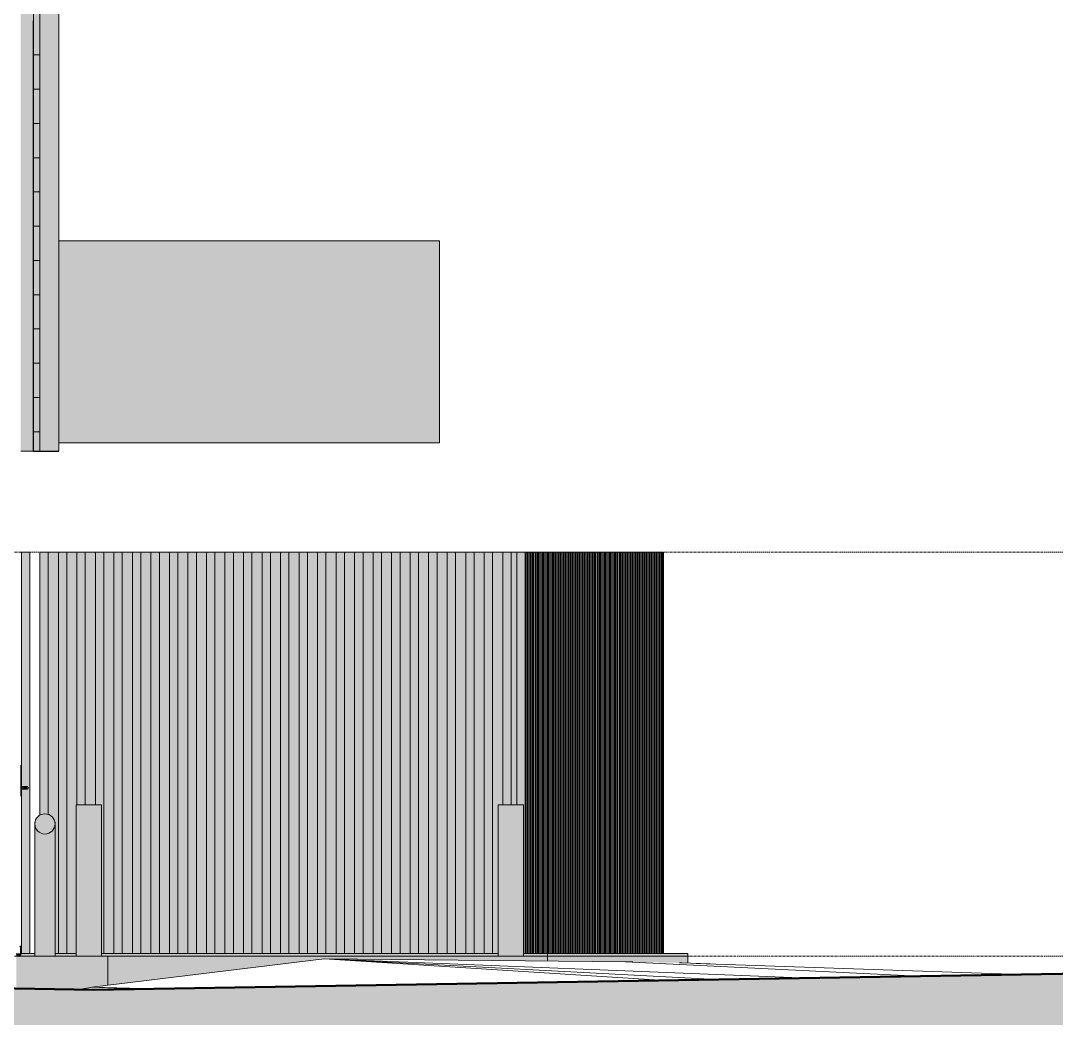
# Model space of a CAD drawing. Header units: millimetres. Extents: x -4612930 to -4329258, y -1064 to 30311.
# Drawn here: x -4346485 to -4340333, y 4831 to 10759 of the extents above; entities that cross this region are included whole.
import ezdxf

# ---------------------------------------------------------------- set-up
doc = ezdxf.new("R2010")
doc.units = ezdxf.units.MM
doc.linetypes.add('AEC_Center', pattern=[24, 12, -4, 4, -4])
for name, color, linetype, lineweight in [('A-DETL', 90, 'Continuous', 18), ('A-DETL-GENF', 92, 'Continuous', 5), ('A-DOOR', 31, 'Continuous', 5), ('A-FLOR', 192, 'Continuous', 5), ('A-FLOR-LEVL', 51, 'Continuous', 5), ('A-GENM', 13, 'Continuous', 5), ('A-GLAZ-CWMG', 51, 'Continuous', 5), ('A-WALL', 113, 'Continuous', 5), ('F-FIRE', 13, 'Continuous', 5), ('P-EQPM', 6, 'Continuous', 5), ('Q-SPCQ', 91, 'Continuous', 5)]:
    doc.layers.add(name, color=color, linetype=linetype, lineweight=lineweight)

# ---------------------------------------------------------------- blocks, each defined once
blk = doc.blocks.new('X_Door-Handle-Lockwood 4800 Series Lever - Standard-764996-NORTH EAST')
at = {"layer": 'A-DOOR'}
for p, q in [((4352708.8, 6334), (4352708.8, 6335)), ((4352708.8, 6334), (4352708.8, 6335)), ((4352712.3, 6313), (4352708.8, 6313)), ((4352708.8, 6281), (4352712.3, 6281)), ((4352712.3, 6208), (4352708.8, 6208)), ((4352708.8, 6192), (4352712.3, 6192)), ((4352712.3, 6208), (4352709.8, 6208)), ((4352709.8, 6208), (4352709.8, 6206.9)), ((4352709.8, 6193.1), (4352709.8, 6192)), ((4352709.8, 6192), (4352712.3, 6192)), ((4352708.8, 6150), (4352708.8, 6151)), ((4352708.8, 6150), (4352708.8, 6151))]:
    blk.add_line(p, q, dxfattribs=at)
blk = doc.blocks.new('X_Door-Handle-Lockwood 4800 Series Lever - Standard-765406-NORTH EAST')
at = {"layer": 'A-DOOR'}
for p, q in [((4352708.8, 6334), (4352708.8, 6335)), ((4352708.8, 6334), (4352708.8, 6335)), ((4352712.3, 6313), (4352708.8, 6313)), ((4352708.8, 6281), (4352712.3, 6281)), ((4352712.3, 6208), (4352708.8, 6208)), ((4352708.8, 6192), (4352712.3, 6192)), ((4352712.3, 6208), (4352709.8, 6208)), ((4352709.8, 6208), (4352709.8, 6206.9)), ((4352709.8, 6193.1), (4352709.8, 6192)), ((4352709.8, 6192), (4352712.3, 6192)), ((4352708.8, 6150), (4352708.8, 6151)), ((4352708.8, 6150), (4352708.8, 6151))]:
    blk.add_line(p, q, dxfattribs=at)
blk = doc.blocks.new('Hydrant_double7 - Hydrant_double-1019415-NORTH EAST')
at = {"layer": 'F-FIRE'}
for points in [[(4352852.6, 5925.8), (4352872.3, 5929.6), (4352887.9, 5937.9), (4352895.6, 5944.2), (4352906.6, 5960.8), (4352910.6, 5970.8), (4352912.6, 5985.8), (4352910.5, 6001.3), (4352904.5, 6015.8), (4352889, 6032.8), (4352879.6, 6039), (4352868.1, 6043.7), (4352852.6, 6045.8), (4352837.1, 6043.7), (4352822.3, 6037.5), (4352810.2, 6028.2), (4352800.4, 6015.2), (4352793.9, 5995.8), (4352792.6, 5985.6), (4352794.8, 5969.8), (4352801.1, 5955.2), (4352811, 5942.7), (4352823.7, 5933.4), (4352838.4, 5927.7)], [(4352792.6, 5200), (4352852.6, 5200), (4352852.6, 5925.8), (4352837.1, 5927.8), (4352822.3, 5934.1), (4352810.2, 5943.4), (4352800.6, 5955.8), (4352794.6, 5970.3), (4352792.6, 5985.8), (4352792.6, 5212.3)], [(4352912.6, 5200), (4352910.5, 5970.3), (4352904.5, 5955.8), (4352887.9, 5937.9), (4352879.6, 5932.6), (4352866.8, 5927.7), (4352852.6, 5925.8), (4352852.6, 5200), (4352910.5, 5200)]]:
    blk.add_hatch(color=256, dxfattribs=at).paths.add_polyline_path(points)
for p, q in [((4352792.6, 5995.8), (4352792.6, 5200)), ((4352912.6, 5200), (4352912.6, 5995.8))]:
    blk.add_line(p, q, dxfattribs=at)
for start, end in [(0, 180), (180, 0)]:
    blk.add_arc((4352852.6, 5985.8), 60, start, end, dxfattribs=at)
blk = doc.blocks.new('Rectangular Mullion - 50 x 50mm-1158589-NORTH EAST')
at = {"layer": 'A-GLAZ-CWMG'}
blk.add_hatch(color=256, dxfattribs=at).paths.add_polyline_path([(4356527.4, 5215), (4356527.4, 7600), (4356522.6, 7600), (4356522.6, 5215)])
for p, q in [((4356522.6, 7600), (4356527.4, 7600)), ((4356527.4, 7600), (4356527.4, 5215))]:
    blk.add_line(p, q, dxfattribs=at)
blk = doc.blocks.new('Rectangular Mullion - 50 x 50mm-V245-NORTH EAST')
at = {"layer": 'A-GLAZ-CWMG'}
for points in [[(4356515.9, 5215), (4356515.9, 7600), (4356507.9, 7600), (4356507.9, 5215)], [(4356522.6, 5215), (4356522.6, 7600), (4356515.9, 7600), (4356515.9, 5215)]]:
    blk.add_hatch(color=256, dxfattribs=at).paths.add_polyline_path(points)
for p, q in [((4356507.9, 7600), (4356515.9, 7600)), ((4356515.9, 7600), (4356522.6, 7600)), ((4356515.9, 7600), (4356515.9, 5215)), ((4356522.6, 7600), (4356522.6, 5215))]:
    blk.add_line(p, q, dxfattribs=at)
blk = doc.blocks.new('Rectangular Mullion - 50 x 50mm-V246-NORTH EAST')
at = {"layer": 'A-GLAZ-CWMG'}
for points in [[(4356154.2, 5215), (4356162.2, 5215), (4356162.2, 7600), (4356154.2, 7600), (4356154.2, 5215)], [(4356168.9, 5215), (4356168.9, 7600), (4356162.2, 7600), (4356162.2, 5215)]]:
    blk.add_hatch(color=256, dxfattribs=at).paths.add_polyline_path(points)
for p, q in [((4356154.2, 7600), (4356162.2, 7600)), ((4356162.2, 7600), (4356168.9, 7600)), ((4356162.2, 7600), (4356162.2, 5215)), ((4356168.9, 7600), (4356168.9, 5215))]:
    blk.add_line(p, q, dxfattribs=at)
blk = doc.blocks.new('Rectangular Mullion - 50 x 50mm-V247-NORTH EAST')
at = {"layer": 'A-GLAZ-CWMG'}
blk.add_hatch(color=256, dxfattribs=at).paths.add_polyline_path([(4355622.3, 6100), (4355622.3, 7600), (4355572.3, 7600), (4355572.3, 6100), (4355621.3, 6100)])
for p, q in [((4355572.3, 7600), (4355622.3, 7600)), ((4355572.3, 7600), (4355572.3, 6100)), ((4355622.3, 7600), (4355622.3, 6100))]:
    blk.add_line(p, q, dxfattribs=at)
blk = doc.blocks.new('Rectangular Mullion - 50 x 50mm-V248-NORTH EAST')
at = {"layer": 'A-GLAZ-CWMG'}
blk.add_hatch(color=256, dxfattribs=at).paths.add_polyline_path([(4355486.1, 5215), (4355512.3, 5215), (4355512.3, 7600), (4355462.3, 7600), (4355463.7, 5215), (4355485.4, 5215)])
for p, q in [((4355462.3, 7600), (4355512.3, 7600)), ((4355462.3, 7600), (4355462.3, 5215)), ((4355512.3, 7600), (4355512.3, 5215))]:
    blk.add_line(p, q, dxfattribs=at)
blk = doc.blocks.new('Rectangular Mullion - 50 x 50mm-V249-NORTH EAST')
at = {"layer": 'A-GLAZ-CWMG'}
blk.add_hatch(color=256, dxfattribs=at).paths.add_polyline_path([(4353202.3, 5215), (4353202.3, 7600), (4353152.3, 7600), (4353152.3, 6100), (4353186.8, 6100), (4353186.8, 5215)])
for p, q in [((4353152.3, 7600), (4353202.3, 7600)), ((4353152.3, 7600), (4353152.3, 6100)), ((4353202.3, 7600), (4353202.3, 5215))]:
    blk.add_line(p, q, dxfattribs=at)
blk = doc.blocks.new('Rectangular Mullion - 50 x 50mm-V250-NORTH EAST')
at = {"layer": 'A-GLAZ-CWMG'}
blk.add_hatch(color=256, dxfattribs=at).paths.add_polyline_path([(4352822.3, 6037.5), (4352822.6, 6037.8), (4352837.1, 6043.7), (4352852.6, 6045.8), (4352872.3, 6043.7), (4352872.3, 7600), (4352822.3, 7600), (4352822.3, 6037.6)])
for p, q in [((4352822.3, 7600), (4352872.3, 7600)), ((4352822.3, 7600), (4352822.3, 6037.5)), ((4352872.3, 7600), (4352872.3, 6042))]:
    blk.add_line(p, q, dxfattribs=at)
blk = doc.blocks.new('Rectangular Mullion - 50 x 50mm-V251-NORTH EAST')
at = {"layer": 'A-GLAZ-CWMG'}
h = blk.add_hatch(color=256, dxfattribs=at)
h.paths.add_polyline_path([(4352717.8, 6206.9), (4352717.8, 6202.1), (4352720, 6204.2), (4352718.8, 6205.8)])
h.paths.add_polyline_path([(4352717.8, 6193.1), (4352720.6, 6196.4), (4352717.8, 6196), (4352717.8, 6194.2)])
h.paths.add_polyline_path([(4352762.3, 5215), (4352762.3, 7600), (4352712.3, 7600), (4352712.3, 6206.9), (4352747.3, 6205.7), (4352747.3, 6194.3), (4352723.5, 6192.5), (4352712.3, 6192), (4352712.3, 5215)])
for p, q in [((4352712.3, 7600), (4352762.3, 7600)), ((4352712.3, 7600), (4352712.3, 6311.7)), ((4352762.3, 7600), (4352762.3, 5215)), ((4352712.3, 6282.3), (4352712.3, 6206.9)), ((4352712.3, 6193.1), (4352712.3, 5215))]:
    blk.add_line(p, q, dxfattribs=at)
blk = doc.blocks.new('Mechanical - Condensers - Mechanical - Condensers-1249279-NORTH EAST')
at = {"layer": 'A-GENM'}
for points in [[(4355196.3, 9350), (4355196.3, 9450), (4352934.8, 9448.9), (4352934.8, 9350), (4354773.3, 9350)], [(4352934.8, 8350), (4355196.3, 8350), (4355196.3, 9350), (4352934.8, 9350), (4352934.8, 8996.2)], [(4352934.8, 8250), (4355196.3, 8250), (4355196.3, 8350), (4352934.8, 8350), (4352934.8, 8251.7)]]:
    blk.add_hatch(color=256, dxfattribs=at).paths.add_polyline_path(points)
for p, q in [((4355196.3, 9450), (4352934.8, 9450)), ((4355196.3, 9350), (4355196.3, 9450)), ((4355196.3, 9350), (4355196.3, 8350)), ((4355196.3, 8250), (4355196.3, 8350)), ((4352934.8, 8250), (4355196.3, 8250))]:
    blk.add_line(p, q, dxfattribs=at)
blk = doc.blocks.new('X_Door-Handle-Lockwood 4800 Series Lever - Standard-V421-NORTH EAST')
at = {"layer": 'A-DOOR'}
for points in [[(4352712.3, 6303), (4352712.3, 6311.7), (4352708.8, 6310.1), (4352708.8, 6303)], [(4352712.3, 6291), (4352712.3, 6303), (4352708.8, 6303), (4352708.8, 6291)], [(4352708.8, 6282.3), (4352712.3, 6283.9), (4352712.3, 6291), (4352708.8, 6289), (4352708.8, 6282.7)], [(4352717.8, 6200), (4352717.8, 6206.9), (4352708.8, 6204.9), (4352708.8, 6200), (4352712.3, 6200)], [(4352712.3, 6193.1), (4352717.8, 6194.3), (4352717.8, 6200), (4352708.8, 6197.9), (4352708.8, 6193.1)], [(4352735.3, 6200), (4352748.1, 6200), (4352745, 6206), (4352724.1, 6207.5), (4352717.8, 6206.9), (4352724.5, 6200), (4352734, 6200)], [(4352723.2, 6200.4), (4352720.6, 6203.6), (4352717.8, 6202.1)], [(4352720.6, 6196.4), (4352723.2, 6199.6), (4352717.8, 6197.9)], [(4352728.2, 6192.1), (4352747.3, 6194.3), (4352748.1, 6200), (4352723.2, 6199.6), (4352720.5, 6192.8), (4352725.7, 6192.3)]]:
    blk.add_hatch(color=256, dxfattribs=at).paths.add_polyline_path(points)
for p, q in [((4352712.3, 6313), (4352708.6, 6313)), ((4352708.6, 6281), (4352712.3, 6281)), ((4352708.8, 6334), (4352708.8, 6335)), ((4352708.8, 6334), (4352708.8, 6335)), ((4352708.8, 6334), (4352708.8, 6151)), ((4352712.3, 6303), (4352712.3, 6313)), ((4352712.3, 6303), (4352712.3, 6291)), ((4352712.3, 6281), (4352712.3, 6291)), ((4352717.8, 6208), (4352708.6, 6208)), ((4352708.6, 6192), (4352717.8, 6192)), ((4352717.8, 6208), (4352709.8, 6208)), ((4352709.8, 6208), (4352709.8, 6200)), ((4352709.8, 6200), (4352709.8, 6192)), ((4352709.8, 6192), (4352717.8, 6192)), ((4352708.8, 6150), (4352708.8, 6151)), ((4352708.8, 6150), (4352708.8, 6151))]:
    blk.add_line(p, q, dxfattribs=at)
at = {"layer": 'A-DOOR', "flags": 128}
for points in [[(4352717.8, 6208), (4352718.9, 6208), (4352720, 6208), (4352721, 6208), (4352722.1, 6208), (4352723.2, 6208), (4352724.2, 6208), (4352725.3, 6208), (4352726.3, 6208), (4352727.3, 6208), (4352728.3, 6208), (4352729.3, 6208), (4352730.3, 6208), (4352731.2, 6208), (4352732.1, 6208), (4352733, 6208), (4352733.9, 6208), (4352734.8, 6208), (4352735.6, 6208), (4352736.4, 6208), (4352737.2, 6208), (4352737.9, 6208), (4352738.6, 6208), (4352739.3, 6208), (4352739.9, 6208), (4352740.5, 6208), (4352741.1, 6208), (4352741.6, 6208), (4352742.1, 6208), (4352742.6, 6208), (4352743, 6208), (4352743.3, 6208), (4352743.7, 6208), (4352744, 6208), (4352744.2, 6208), (4352744.4, 6208), (4352744.6, 6208), (4352744.7, 6208), (4352744.8, 6208), (4352744.8, 6208)], [(4352744.8, 6208), (4352744.8, 6208), (4352744.7, 6208), (4352744.6, 6208), (4352744.5, 6208), (4352744.3, 6208), (4352744, 6208), (4352743.7, 6208), (4352743.4, 6208), (4352743.1, 6208), (4352742.7, 6208), (4352742.2, 6208), (4352741.7, 6208), (4352741.2, 6208), (4352740.7, 6208), (4352740.1, 6208), (4352739.5, 6208), (4352738.8, 6208), (4352738.1, 6208), (4352737.4, 6208), (4352736.6, 6208), (4352735.8, 6208), (4352735, 6208), (4352734.2, 6208), (4352733.3, 6208), (4352732.4, 6208), (4352731.5, 6208), (4352730.5, 6208), (4352729.6, 6208), (4352728.6, 6208), (4352727.6, 6208), (4352726.6, 6208), (4352725.5, 6208), (4352724.5, 6208), (4352723.4, 6208), (4352722.4, 6208), (4352721.3, 6208), (4352720.2, 6208), (4352719.2, 6208), (4352718.1, 6208), (4352717.8, 6208)], [(4352744.8, 6192), (4352744.8, 6192), (4352744.7, 6192), (4352744.6, 6192), (4352744.5, 6192), (4352744.3, 6192), (4352744, 6192), (4352743.7, 6192), (4352743.4, 6192), (4352743.1, 6192), (4352742.7, 6192), (4352742.2, 6192), (4352741.7, 6192), (4352741.2, 6192), (4352740.7, 6192), (4352740.1, 6192), (4352739.5, 6192), (4352738.8, 6192), (4352738.1, 6192), (4352737.4, 6192), (4352736.6, 6192), (4352735.8, 6192), (4352735, 6192), (4352734.2, 6192), (4352733.3, 6192), (4352732.4, 6192), (4352731.5, 6192), (4352730.5, 6192), (4352729.6, 6192), (4352728.6, 6192), (4352727.6, 6192), (4352726.6, 6192), (4352725.5, 6192), (4352724.5, 6192), (4352723.4, 6192), (4352722.4, 6192), (4352721.3, 6192), (4352720.2, 6192), (4352719.2, 6192), (4352718.1, 6192), (4352717.8, 6192)], [(4352717.8, 6192), (4352718.9, 6192), (4352720, 6192), (4352721, 6192), (4352722.1, 6192), (4352723.2, 6192), (4352724.2, 6192), (4352725.3, 6192), (4352726.3, 6192), (4352727.3, 6192), (4352728.3, 6192), (4352729.3, 6192), (4352730.3, 6192), (4352731.2, 6192), (4352732.1, 6192), (4352733, 6192), (4352733.9, 6192), (4352734.8, 6192), (4352735.6, 6192), (4352736.4, 6192), (4352737.2, 6192), (4352737.9, 6192), (4352738.6, 6192), (4352739.3, 6192), (4352739.9, 6192), (4352740.5, 6192), (4352741.1, 6192), (4352741.6, 6192), (4352742.1, 6192), (4352742.6, 6192), (4352743, 6192), (4352743.3, 6192), (4352743.7, 6192), (4352744, 6192), (4352744.2, 6192), (4352744.4, 6192), (4352744.6, 6192), (4352744.7, 6192), (4352744.8, 6192), (4352744.8, 6192)], [(4352744.8, 6208), (4352745.1, 6208), (4352745.4, 6208), (4352745.8, 6207.9), (4352746.1, 6207.9), (4352746.4, 6207.8), (4352746.7, 6207.8), (4352747, 6207.7), (4352747.3, 6207.6), (4352747.6, 6207.5), (4352747.9, 6207.4), (4352748.2, 6207.2), (4352748.5, 6207.1), (4352748.8, 6206.9), (4352749, 6206.8), (4352749.3, 6206.6), (4352749.6, 6206.4), (4352749.8, 6206.2), (4352750.1, 6206), (4352750.3, 6205.8), (4352750.5, 6205.6), (4352750.8, 6205.3), (4352751, 6205.1), (4352751.2, 6204.8), (4352751.4, 6204.6), (4352751.5, 6204.3), (4352751.7, 6204), (4352751.9, 6203.8), (4352752, 6203.5), (4352752.1, 6203.2), (4352752.3, 6202.9), (4352752.4, 6202.6), (4352752.5, 6202.3), (4352752.5, 6202), (4352752.6, 6201.7), (4352752.7, 6201.4), (4352752.7, 6201), (4352752.8, 6200.7), (4352752.8, 6200.4), (4352752.8, 6200.1), (4352752.8, 6200)], [(4352752.8, 6200), (4352752.8, 6199.7), (4352752.8, 6199.4), (4352752.7, 6199), (4352752.7, 6198.7), (4352752.6, 6198.4), (4352752.6, 6198.1), (4352752.5, 6197.8), (4352752.4, 6197.5), (4352752.3, 6197.2), (4352752.2, 6196.9), (4352752, 6196.6), (4352751.9, 6196.3), (4352751.7, 6196), (4352751.6, 6195.8), (4352751.4, 6195.5), (4352751.2, 6195.2), (4352751, 6195), (4352750.8, 6194.7), (4352750.6, 6194.5), (4352750.4, 6194.3), (4352750.1, 6194), (4352749.9, 6193.8), (4352749.6, 6193.6), (4352749.4, 6193.4), (4352749.1, 6193.3), (4352748.8, 6193.1), (4352748.6, 6192.9), (4352748.3, 6192.8), (4352748, 6192.7), (4352747.7, 6192.5), (4352747.4, 6192.4), (4352747.1, 6192.3), (4352746.8, 6192.3), (4352746.5, 6192.2), (4352746.2, 6192.1), (4352745.8, 6192.1), (4352745.5, 6192), (4352745.2, 6192), (4352744.9, 6192), (4352744.8, 6192)]]:
    blk.add_lwpolyline(points, dxfattribs=at)
blk = doc.blocks.new('X_Door-Handle-Lockwood 4800 Series Lever - Standard-V422-NORTH EAST')
at = {"layer": 'A-DOOR'}
for points in [[(4352723.5, 6200), (4352719.4, 6201.6), (4352717.8, 6200), (4352723.2, 6200)], [(4352742.1, 6192), (4352738, 6193.2), (4352741.5, 6192.1)], [(4352745, 6206), (4352742.1, 6207.1), (4352745, 6206)], [(4352744, 6192.1), (4352743.2, 6193.7), (4352743.2, 6192.4)]]:
    blk.add_hatch(color=256, dxfattribs=at).paths.add_polyline_path(points)
for p, q in [((4352708.8, 6334), (4352708.8, 6335)), ((4352708.8, 6334), (4352708.8, 6335)), ((4352712.3, 6313), (4352708.8, 6313)), ((4352708.8, 6281), (4352712.3, 6281)), ((4352712.3, 6311.7), (4352712.3, 6313)), ((4352712.3, 6281), (4352712.3, 6282.3)), ((4352717.8, 6208), (4352708.8, 6208)), ((4352708.8, 6192), (4352717.8, 6192)), ((4352717.8, 6208), (4352709.8, 6208)), ((4352709.8, 6208), (4352709.8, 6206.9)), ((4352709.8, 6193.1), (4352709.8, 6192)), ((4352709.8, 6192), (4352717.8, 6192)), ((4352708.8, 6150), (4352708.8, 6151)), ((4352708.8, 6150), (4352708.8, 6151))]:
    blk.add_line(p, q, dxfattribs=at)
at = {"layer": 'A-DOOR', "flags": 128}
for points in [[(4352727.6, 6208), (4352726.6, 6208), (4352725.5, 6208), (4352724.5, 6208), (4352723.4, 6208), (4352722.4, 6208), (4352721.3, 6208), (4352720.2, 6208), (4352719.2, 6208), (4352718.1, 6208), (4352717.8, 6208)], [(4352717.8, 6208), (4352718.9, 6208), (4352720, 6208), (4352721, 6208), (4352722.1, 6208), (4352723.2, 6208), (4352724.2, 6208), (4352725.3, 6208), (4352726.3, 6208), (4352727.3, 6208), (4352728.3, 6208)], [(4352717.8, 6192), (4352718.9, 6192), (4352720, 6192), (4352721, 6192), (4352722.1, 6192), (4352723.2, 6192), (4352724.2, 6192), (4352725.3, 6192), (4352726.3, 6192), (4352727.3, 6192), (4352728.3, 6192)], [(4352727.6, 6192), (4352726.6, 6192), (4352725.5, 6192), (4352724.5, 6192), (4352723.4, 6192), (4352722.4, 6192), (4352721.3, 6192), (4352720.2, 6192), (4352719.2, 6192), (4352718.1, 6192), (4352717.8, 6192)], [(4352732.1, 6208), (4352733, 6208), (4352733.9, 6208), (4352734.8, 6208), (4352735.6, 6208), (4352736.4, 6208), (4352737.2, 6208), (4352737.9, 6208), (4352738.6, 6208), (4352739.3, 6208), (4352739.9, 6208), (4352740.5, 6208), (4352741.1, 6208), (4352741.6, 6208), (4352742.1, 6208), (4352742.6, 6208), (4352743, 6208), (4352743.3, 6208), (4352743.7, 6208), (4352744, 6208), (4352744.2, 6208), (4352744.4, 6208), (4352744.6, 6208), (4352744.7, 6208), (4352744.8, 6208), (4352744.8, 6208)], [(4352732.1, 6192), (4352733, 6192), (4352733.9, 6192), (4352734.8, 6192), (4352735.6, 6192), (4352736.4, 6192), (4352737.2, 6192), (4352737.9, 6192), (4352738.6, 6192), (4352739.3, 6192), (4352739.9, 6192), (4352740.5, 6192), (4352741.1, 6192), (4352741.6, 6192), (4352742.1, 6192), (4352742.6, 6192), (4352743, 6192), (4352743.3, 6192), (4352743.7, 6192), (4352744, 6192), (4352744.2, 6192), (4352744.4, 6192), (4352744.6, 6192), (4352744.7, 6192), (4352744.8, 6192), (4352744.8, 6192)], [(4352744.8, 6208), (4352744.8, 6208), (4352744.7, 6208), (4352744.6, 6208), (4352744.5, 6208), (4352744.3, 6208), (4352744, 6208), (4352743.7, 6208), (4352743.4, 6208), (4352743.1, 6208), (4352742.7, 6208), (4352742.2, 6208), (4352741.7, 6208), (4352741.2, 6208), (4352740.7, 6208), (4352740.1, 6208), (4352739.5, 6208), (4352738.8, 6208), (4352738.1, 6208), (4352737.4, 6208), (4352736.6, 6208), (4352735.8, 6208), (4352735, 6208), (4352734.2, 6208), (4352733.3, 6208), (4352732.4, 6208)], [(4352744.8, 6192), (4352744.8, 6192), (4352744.7, 6192), (4352744.6, 6192), (4352744.5, 6192), (4352744.3, 6192), (4352744, 6192), (4352743.7, 6192), (4352743.4, 6192), (4352743.1, 6192), (4352742.7, 6192), (4352742.2, 6192), (4352741.7, 6192), (4352741.2, 6192), (4352740.7, 6192), (4352740.1, 6192), (4352739.5, 6192), (4352738.8, 6192), (4352738.1, 6192), (4352737.4, 6192), (4352736.6, 6192), (4352735.8, 6192), (4352735, 6192), (4352734.2, 6192), (4352733.3, 6192), (4352732.4, 6192)], [(4352744.8, 6208), (4352745.1, 6208), (4352745.4, 6208), (4352745.8, 6207.9), (4352746.1, 6207.9), (4352746.4, 6207.8), (4352746.7, 6207.8), (4352747, 6207.7), (4352747.3, 6207.6), (4352747.6, 6207.5), (4352747.9, 6207.4), (4352748.2, 6207.2), (4352748.5, 6207.1), (4352748.8, 6206.9), (4352749, 6206.8), (4352749.3, 6206.6), (4352749.6, 6206.4), (4352749.8, 6206.2), (4352750.1, 6206), (4352750.3, 6205.8), (4352750.5, 6205.6), (4352750.8, 6205.3), (4352751, 6205.1), (4352751.2, 6204.8), (4352751.4, 6204.6), (4352751.5, 6204.3), (4352751.7, 6204), (4352751.9, 6203.8), (4352752, 6203.5), (4352752.1, 6203.2), (4352752.3, 6202.9), (4352752.4, 6202.6), (4352752.5, 6202.3), (4352752.5, 6202), (4352752.6, 6201.7), (4352752.7, 6201.4), (4352752.7, 6201), (4352752.8, 6200.7), (4352752.8, 6200.4), (4352752.8, 6200.1), (4352752.8, 6200)], [(4352752.8, 6200), (4352752.8, 6199.7), (4352752.8, 6199.4), (4352752.7, 6199), (4352752.7, 6198.7), (4352752.6, 6198.4), (4352752.6, 6198.1), (4352752.5, 6197.8), (4352752.4, 6197.5), (4352752.3, 6197.2), (4352752.2, 6196.9), (4352752, 6196.6), (4352751.9, 6196.3), (4352751.7, 6196), (4352751.6, 6195.8), (4352751.4, 6195.5), (4352751.2, 6195.2), (4352751, 6195), (4352750.8, 6194.7), (4352750.6, 6194.5), (4352750.4, 6194.3), (4352750.1, 6194), (4352749.9, 6193.8), (4352749.6, 6193.6), (4352749.4, 6193.4), (4352749.1, 6193.3), (4352748.8, 6193.1), (4352748.6, 6192.9), (4352748.3, 6192.8), (4352748, 6192.7), (4352747.7, 6192.5), (4352747.4, 6192.4), (4352747.1, 6192.3), (4352746.8, 6192.3), (4352746.5, 6192.2), (4352746.2, 6192.1), (4352745.8, 6192.1), (4352745.5, 6192), (4352745.2, 6192), (4352744.9, 6192), (4352744.8, 6192)]]:
    blk.add_lwpolyline(points, dxfattribs=at)
blk = doc.blocks.new('Generic Models 19 - Generic Models 13-2245973-NORTH EAST')
at = {"layer": 'A-GENM'}
for points in [[(4352784.8, 8200), (4352934.8, 8200), (4352934.8, 13013.6), (4352784.8, 13013.6), (4352784.8, 8350)], [(4352934.8, 8199.7), (4352934.8, 8200), (4352932.2, 8199.7)]]:
    blk.add_hatch(color=256, dxfattribs=at).paths.add_polyline_path(points)
for p, q in [((4352784.8, 8200), (4352784.8, 13013.6)), ((4352934.8, 13013.6), (4352934.8, 8200)), ((4352784.8, 8200), (4352934.8, 8200)), ((4352784.8, 8199.6), (4352784.8, 8199.7)), ((4352784.8, 8199.7), (4352934.8, 8199.7)), ((4352784.8, 8199.6), (4352934.8, 8199.6)), ((4352934.8, 8199.7), (4352934.8, 8199.6))]:
    blk.add_line(p, q, dxfattribs=at)
blk = doc.blocks.new('Water Tanks2 - Water Tanks-2269628-NORTH EAST')
at = {"layer": 'P-EQPM'}
h = blk.add_hatch(color=256, dxfattribs=at)
h.paths.add_polyline_path([(4352912.6, 5215), (4352932.3, 5215), (4352932.2, 7600), (4352872.3, 7600), (4352872.3, 6042), (4352889, 6032.8), (4352895, 6028.2), (4352906.6, 6010.8), (4352912.6, 5995.8), (4352912.6, 5497.6)])
h.paths.add_polyline_path([(4354302.3, 5215), (4354338.7, 5215), (4354338.7, 7600), (4354302.3, 7600), (4354302.3, 5782.9)])
h.paths.add_polyline_path([(4354252.3, 5215), (4354252.3, 7600), (4354192.3, 7600), (4354194, 5215)])
h.paths.add_polyline_path([(4352982.3, 5215), (4353038.6, 5215), (4353039.8, 6100), (4353042.3, 6100), (4353042.3, 7600), (4352982.3, 7600), (4352982.3, 5497.6)])
h.paths.add_polyline_path([(4353202.3, 5215), (4353262.3, 5215), (4353262.3, 7600), (4353202.3, 7600), (4353202.3, 5497.6)])
h.paths.add_polyline_path([(4353312.3, 5215), (4353372.3, 5215), (4353372.3, 7600), (4353312.3, 7600), (4353312.3, 5497.6)])
h.paths.add_polyline_path([(4354142.3, 5215), (4354142.3, 7600), (4354082.3, 7600), (4354082.3, 5215)])
h.paths.add_polyline_path([(4354032.3, 5215), (4354032.3, 7600), (4353972.3, 7600), (4353972.3, 5215)])
h.paths.add_polyline_path([(4353422.3, 5215), (4353482.3, 5215), (4353482.3, 7600), (4353422.3, 7600), (4353422.3, 5295.9)])
h.paths.add_polyline_path([(4353922.3, 5215), (4353922.3, 7600), (4353862.3, 7600), (4353862.3, 5215), (4353912.9, 5215)])
h.paths.add_polyline_path([(4353592.3, 5215), (4353592.3, 7600), (4353532.3, 7600), (4353532.3, 5215)])
h.paths.add_polyline_path([(4353642.3, 5215), (4353702.3, 5215), (4353702.3, 7600), (4353642.3, 7600), (4353642.3, 5497.6)])
h.paths.add_polyline_path([(4353752.3, 5215), (4353812.3, 5215), (4353812.3, 7600), (4353752.3, 7600), (4353752.3, 5497.6)])
h.paths.add_polyline_path([(4353134.1, 6100), (4353152.3, 6100), (4353152.3, 7600), (4353092.3, 7600), (4353092.3, 6100), (4353130.2, 6100)])
h = blk.add_hatch(color=256, dxfattribs=at)
h.paths.add_polyline_path([(4354338.7, 5215), (4354362.3, 5215), (4354362.3, 7600), (4354338.7, 7600), (4354338.7, 5782.9)])
h.paths.add_polyline_path([(4354412.3, 5215), (4354472.3, 5215), (4354472.3, 7600), (4354412.3, 7600), (4354412.3, 5782.9)])
h.paths.add_polyline_path([(4355547.4, 5215), (4355547.5, 6100), (4355572.3, 6100), (4355572.3, 7600), (4355512.3, 7600), (4355512.3, 5215)])
h.paths.add_polyline_path([(4354635.7, 5215), (4354692.3, 5215), (4354692.3, 7600), (4354632.3, 7600), (4354632.3, 5215), (4354634.8, 5215)])
h.paths.add_polyline_path([(4354742.3, 5215), (4354802.3, 5215), (4354802.3, 7600), (4354742.3, 7600), (4354742.3, 5782.9)])
h.paths.add_polyline_path([(4354582.3, 5215), (4354582.3, 7600), (4354522.3, 7600), (4354522.3, 5215)])
h.paths.add_polyline_path([(4355352.3, 5215), (4355352.3, 7600), (4355292.3, 7600), (4355292.3, 5215)])
h.paths.add_polyline_path([(4355242.3, 5215), (4355242.3, 7600), (4355182.3, 7600), (4355182.3, 5215), (4355233.6, 5215)])
h.paths.add_polyline_path([(4355402.3, 5215), (4355462.3, 5215), (4355462.3, 7600), (4355402.3, 7600), (4355402.3, 5497.6)])
h.paths.add_polyline_path([(4354912.3, 5215), (4354912.3, 7600), (4354852.3, 7600), (4354852.3, 5215)])
h.paths.add_polyline_path([(4355132.3, 5215), (4355132.3, 7600), (4355072.3, 7600), (4355072.3, 5215), (4355075.9, 5215)])
h.paths.add_polyline_path([(4354962.3, 5215), (4355022.3, 5215), (4355022.3, 7600), (4354962.3, 7600), (4354962.3, 5732.2)])
h.paths.add_polyline_path([(4355655.7, 6100), (4355655.7, 7600), (4355622.3, 7600), (4355624.2, 6100), (4355655.2, 6100)])
for p, q in [((4352930.8, 7600), (4352870.7, 7600)), ((4353041.1, 7600), (4352981.1, 7600)), ((4353151.4, 7600), (4353091, 7600)), ((4353261.1, 7600), (4353201.5, 7600)), ((4353371.2, 7600), (4353313.7, 7600)), ((4353481.3, 7600), (4353422.1, 7600)), ((4353591.4, 7600), (4353532.2, 7600)), ((4353701.5, 7600), (4353642.1, 7600)), ((4353811.8, 7600), (4353751.8, 7600)), ((4353922.1, 7600), (4353861.7, 7600)), ((4354032, 7600), (4353971.7, 7600)), ((4354141.9, 7600), (4354082.6, 7600)), ((4354252, 7600), (4354193.1, 7600)), ((4354338.7, 7600), (4354302.1, 7600)), ((4354362.2, 7600), (4354338.7, 7600)), ((4354472.2, 7600), (4354412.1, 7600)), ((4354582.3, 7600), (4354522.3, 7600)), ((4354692.4, 7600), (4354632.3, 7600)), ((4354802.4, 7600), (4354742.4, 7600)), ((4354912.4, 7600), (4354852.5, 7600)), ((4355022.6, 7600), (4354962.5, 7600)), ((4355132.8, 7600), (4355072.3, 7600)), ((4355242.7, 7600), (4355182.7, 7600)), ((4355352.3, 7600), (4355292.9, 7600)), ((4355462.7, 7600), (4355403, 7600)), ((4355573, 7600), (4355512.9, 7600)), ((4355656.6, 7600), (4355622.6, 7600))]:
    blk.add_line(p, q, dxfattribs=at)
blk = doc.blocks.new('Bollard_Typical - 150mm Diameter - BOL001 _fixed_-1895789-NORTH EAST')
at = {"layer": 'Q-SPCQ'}
for points in [[(4355558.8, 5200), (4355606.7, 5200), (4355606.7, 6100), (4355547.4, 6100), (4355547.5, 5200), (4355554.1, 5200)], [(4355689.1, 5200), (4355694.6, 5200), (4355693.9, 6100), (4355606.7, 6100), (4355606.7, 5200), (4355683.5, 5200)]]:
    blk.add_hatch(color=256, dxfattribs=at).paths.add_polyline_path(points)
at = {"layer": 'Q-SPCQ', "lineweight": 18}
for p, q in [((4355546, 6100), (4355546, 5200)), ((4355606.7, 6100), (4355546, 6100)), ((4355696, 6100), (4355606.7, 6100)), ((4355696, 5200), (4355696, 6100))]:
    blk.add_line(p, q, dxfattribs=at)
blk = doc.blocks.new('Bollard_Typical - 150mm Diameter - BOL001 _fixed_-V438-NORTH EAST')
at = {"layer": 'Q-SPCQ'}
for points in [[(4353038.6, 5200), (4353101, 5200), (4353101, 6100), (4353038.6, 6100), (4353038.6, 5212.3)], [(4353156.8, 5200), (4353186.8, 5200), (4353186.8, 6100), (4353101, 6100), (4353101, 5200), (4353143.5, 5200)]]:
    blk.add_hatch(color=256, dxfattribs=at).paths.add_polyline_path(points)
at = {"layer": 'Q-SPCQ', "lineweight": 18}
for p, q in [((4353037.7, 6100), (4353037.7, 5200)), ((4353101, 6100), (4353037.7, 6100)), ((4353187.7, 6100), (4353101, 6100)), ((4353187.7, 5200), (4353187.7, 6100))]:
    blk.add_line(p, q, dxfattribs=at)
blk = doc.blocks.new('Rectangular Mullion - 50 x 50mm-V439-NORTH EAST')
at = {"layer": 'A-GLAZ-CWMG'}
for points in [[(4355694.6, 5215), (4355705.3, 5215), (4355705.3, 7600), (4355655.7, 7600), (4355655.7, 6100), (4355694.6, 6100), (4355694.6, 5497.6)], [(4355712, 5215), (4355712, 7600), (4355705.3, 7600), (4355705.3, 5215)]]:
    blk.add_hatch(color=256, dxfattribs=at).paths.add_polyline_path(points)
for p, q in [((4355655.7, 7600), (4355705.3, 7600)), ((4355655.7, 6100), (4355655.7, 7600)), ((4355705.3, 7600), (4355712, 7600)), ((4355705.3, 7600), (4355705.3, 5215)), ((4355712, 7600), (4355712, 5215))]:
    blk.add_line(p, q, dxfattribs=at)
blk = doc.blocks.new('Rectangular Mullion - Frame_Framed Facade_Danpal_DPANMF BT1-V455-NORTH EAST')
at = {"layer": 'A-GLAZ-CWMG'}
blk.add_hatch(color=256, dxfattribs=at).paths.add_polyline_path([(4352682.3, 5200), (4352699.3, 5200), (4352699.3, 5205.5), (4352708.6, 5205.5), (4352706.6, 5213.3), (4352682.3, 5212.3)])
for p, q in [((4352708.6, 5258.9), (4352702.7, 5258.9)), ((4352702.7, 5258.9), (4352702.7, 5257.4)), ((4352702.7, 5257.4), (4352706.6, 5257.4)), ((4352706.6, 5257.4), (4352706.6, 5213.3)), ((4352708.6, 5205.5), (4352708.6, 5258.9)), ((4352706.6, 5213.3), (4352682.3, 5213.3)), ((4352699.3, 5205.5), (4352708.6, 5205.5)), ((4352699.3, 5200), (4352699.3, 5205.5))]:
    blk.add_line(p, q, dxfattribs=at)

msp = doc.modelspace()

# ---------------------------------------------------------------- hatches: boundary and pattern name
at = {"layer": 'A-DETL-GENF'}
h = msp.add_hatch(color=7, dxfattribs=at)
h.paths.add_polyline_path([(-4451207.7, -1064.2), (-4333373.7, -1064.2), (-4333373.7, 5107.8), (-4339587.6, 5106.3), (-4346106.2, 5000.8), (-4351094.8, 5076.8), (-4360991, 5100), (-4371524.4, 5100), (-4378482, 5200), (-4451207.7, 5200), (-4451207.7, 1218.1)])
h.paths.add_polyline_path([(-4414181.5, 1218.1), (-4414181.5, 1218.1), (-4414181.5, 2000)])
h.paths.add_polyline_path([(-4414632.4, 1218.1), (-4414632.4, 1218.1), (-4414632.4, 2000)])
h.paths.add_polyline_path([(-4337224, 4492.6), (-4337224, 4492.6), (-4337253.1, 4499.2)])
h.paths.add_polyline_path([(-4338450.8, 4771.7), (-4338450.8, 4771.7), (-4338476.9, 4777.7)])
h.paths.add_polyline_path([(-4336635.6, 4946.3), (-4336635.6, 4946.3), (-4336623.2, 4949.5)])
at = {"layer": 'A-FLOR'}
for points in [[(-4346150, 5001.5), (-4345968.6, 5026.6), (-4345968.6, 5200), (-4346511.6, 5200), (-4346511.6, 5007), (-4346158.9, 5001.6)], [(-4345968.6, 5026.6), (-4344682.8, 5185), (-4344682.8, 5200), (-4345968.6, 5200), (-4345968.6, 5076.8)], [(-4342891.5, 5166), (-4342891.5, 5200), (-4344682.8, 5200), (-4344682.8, 5185), (-4343039.8, 5167.6)], [(-4343066.5, 5200), (-4342891.5, 5200), (-4342891.5, 5215), (-4343355.2, 5215), (-4343354.5, 5200), (-4343070.6, 5200)], [(-4342891.5, 5200), (-4342522.3, 5200), (-4342522.3, 5215), (-4342891.5, 5215), (-4342891.5, 5210)], [(-4342522.3, 5158.8), (-4342522.3, 5200), (-4342891.5, 5200), (-4342891.5, 5166), (-4342539.8, 5159.4), (-4342522.4, 5158.8)]]:
    msp.add_hatch(color=256, dxfattribs=at).paths.add_polyline_path(points)
h = msp.add_hatch(color=256, dxfattribs=at)
h.paths.add_polyline_path([(-4345939.9, 5200), (-4343646.5, 5200), (-4343646.5, 5215), (-4346007.1, 5215), (-4346007.1, 5200), (-4345968.6, 5200)])
h.paths.add_polyline_path([(-4343499.3, 5200), (-4343355.2, 5200), (-4343355.2, 5215), (-4343499.3, 5215), (-4343499.3, 5210)])
h.paths.add_polyline_path([(-4346428.9, 5200), (-4346401.3, 5200), (-4346401.3, 5215), (-4346485.3, 5213.3), (-4346485.3, 5200), (-4346431.1, 5200)])
h.paths.add_polyline_path([(-4346281.3, 5200), (-4346155.3, 5200), (-4346155.3, 5215), (-4346281.3, 5215), (-4346281.3, 5212.3)])
at = {"layer": 'A-WALL'}
for points in [[(-4346411.6, 8200), (-4346411.6, 13064.3), (-4346765.6, 13064.3), (-4346765.6, 13041.6), (-4346671.6, 13041.6), (-4346671.6, 13044.7), (-4346661.6, 13044.7), (-4346661.6, 13041.6), (-4346602.6, 13041.6), (-4346602.6, 13052.7), (-4346511.6, 13053.4), (-4346511.6, 13021), (-4346485.3, 13019.8), (-4346485.3, 8200)], [(-4346411.6, 10555), (-4346409.1, 10555), (-4346409.1, 10758.6), (-4346411.6, 10758.6), (-4346411.6, 10632.9)], [(-4346409.1, 10351.5), (-4346409.1, 10555), (-4346411.6, 10555), (-4346411.6, 10351.5)], [(-4346409.1, 10148), (-4346409.1, 10351.5), (-4346411.6, 10351.5), (-4346411.6, 10148)], [(-4346409.1, 9944.4), (-4346409.1, 10148), (-4346411.6, 10148), (-4346411.6, 9944.4)], [(-4346411.6, 9740.9), (-4346409.1, 9740.9), (-4346409.1, 9944.4), (-4346411.6, 9944.4), (-4346411.6, 9777)], [(-4346409.1, 9537.4), (-4346409.1, 9740.9), (-4346411.6, 9740.9), (-4346411.6, 9537.4)], [(-4346411.6, 9333.8), (-4346409.1, 9333.8), (-4346409.1, 9537.4), (-4346411.6, 9537.4), (-4346411.6, 9350)], [(-4346411.6, 9130.3), (-4346409.1, 9130.3), (-4346409.1, 9333.8), (-4346411.6, 9333.8), (-4346411.6, 9206.4)], [(-4346411.6, 8926.7), (-4346409.1, 8926.7), (-4346409.1, 9130.3), (-4346411.6, 9130.3), (-4346411.6, 9039.7)], [(-4346409.1, 8723.2), (-4346409.1, 8926.7), (-4346411.6, 8926.7), (-4346411.6, 8723.2)], [(-4346409.1, 8519.7), (-4346409.1, 8723.2), (-4346411.6, 8723.2), (-4346411.6, 8519.7)], [(-4346411.6, 8316.1), (-4346409.1, 8316.1), (-4346409.1, 8519.7), (-4346411.6, 8519.7), (-4346411.6, 8350)], [(-4346411.6, 8200), (-4346409.1, 8200.4), (-4346409.1, 8316.1), (-4346411.6, 8316.1), (-4346411.6, 8200.4)]]:
    msp.add_hatch(color=256, dxfattribs=at).paths.add_polyline_path(points)

# ---------------------------------------------------------------- linework, layer by layer
at = {"layer": 'A-DETL', "lineweight": 50}
for p, q in [((-4339495.5, 5107.8), (-4346050.9, 5000)), ((-4346050.9, 5000), (-4351073.6, 5076.8))]:
    msp.add_line(p, q, dxfattribs=at)
at = {"layer": 'A-FLOR'}
for p, q in [((-4346511.6, 5200), (-4342891.5, 5200)), ((-4346485.3, 5215), (-4346401.3, 5215)), ((-4346281.4, 5215), (-4346155.3, 5215)), ((-4346062.4, 5015), (-4344682.8, 5185)), ((-4346007.2, 5215), (-4343646.4, 5215)), ((-4345968.6, 5200), (-4345968.6, 5026.6)), ((-4344682.8, 5185), (-4342891.5, 5166)), ((-4344682.8, 5185), (-4342658.8, 5055.8)), ((-4344682.8, 5185), (-4341805.1, 5069.8)), ((-4342351.1, 5060.9), (-4344682.8, 5185)), ((-4343499.4, 5215), (-4342891.5, 5215)), ((-4343355.2, 5171), (-4343355.2, 5215)), ((-4342522.1, 5215), (-4342891.5, 5215)), ((-4342522.1, 5200), (-4342891.5, 5200)), ((-4342522.1, 5157.5), (-4342522.1, 5215)), ((-4341155.4, 5080.5), (-4342891.5, 5166)), ((-4342388, 5154.1), (-4342561.1, 5160.2)), ((-4342471.9, 5157), (-4340542.9, 5090.6)), ((-4345733.3, 5005.2), (-4346062.4, 5015)), ((-4346062.4, 5015), (-4345690.9, 5005.9)), ((-4345785.5, 5004.4), (-4346062.4, 5015))]:
    msp.add_line(p, q, dxfattribs=at)
for points in [[(-4342891.5, 5166), (-4342876.8, 5165.9), (-4342862.5, 5165.7), (-4342848.6, 5165.5)], [(-4342570.4, 5160.5), (-4342565.8, 5160.4), (-4342561.5, 5160.2), (-4342557.5, 5160.1)]]:
    msp.add_open_spline(points, degree=3, dxfattribs=at)
msp.add_open_spline([(-4346149.3, 5001.5), (-4346134, 5003.6), (-4346102.3, 5008), (-4346075.6, 5012.5), (-4346062.4, 5015)], degree=3, knots=[0.7384954, 0.7384954, 0.7384954, 0.7384954, 0.8571429, 1, 1, 1, 1], dxfattribs=at)
at = {"layer": 'A-FLOR-LEVL', "linetype": 'AEC_Center'}
for p, q in [((-4463061.5, 7600), (-4329258.3, 7600)), ((-4463061.5, 5200), (-4329258.3, 5200))]:
    msp.add_line(p, q, dxfattribs=at)
at = {"layer": 'A-WALL'}
for p, q in [((-4346371.6, 10962.1), (-4346371.6, 10555)), ((-4346411.6, 10555), (-4346411.6, 10758.6)), ((-4346371.6, 10555), (-4346411.6, 10555)), ((-4346411.6, 10148), (-4346411.6, 10555)), ((-4346371.6, 10555), (-4346371.6, 9944.4)), ((-4346371.6, 10351.5), (-4346411.6, 10351.5)), ((-4346371.6, 10148), (-4346411.6, 10148)), ((-4346411.6, 9467.5), (-4346411.6, 10148)), ((-4346371.6, 9944.4), (-4346411.6, 9944.4)), ((-4346371.6, 9944.4), (-4346371.6, 8519.7)), ((-4346411.6, 9740.9), (-4346371.6, 9740.9)), ((-4346371.6, 9537.4), (-4346411.6, 9537.4)), ((-4346411.6, 9467.5), (-4346411.6, 8200)), ((-4346371.6, 9333.8), (-4346411.6, 9333.8)), ((-4346371.6, 9130.3), (-4346411.6, 9130.3)), ((-4346371.6, 8926.7), (-4346411.6, 8926.7)), ((-4346371.6, 8723.2), (-4346411.6, 8723.2)), ((-4346371.6, 8519.7), (-4346411.6, 8519.7)), ((-4346411.6, 8519.7), (-4346371.6, 8519.7)), ((-4346371.6, 8519.7), (-4346371.6, 8200)), ((-4346371.6, 8316.1), (-4346411.6, 8316.1)), ((-4346411.6, 8200), (-4346485.3, 8200)), ((-4346371.6, 8200), (-4346411.6, 8200))]:
    msp.add_line(p, q, dxfattribs=at)

# ---------------------------------------------------------------- block references
at = {"layer": 'A-DOOR'}
for name in ['X_Door-Handle-Lockwood 4800 Series Lever - Standard-V421-NORTH EAST', 'X_Door-Handle-Lockwood 4800 Series Lever - Standard-764996-NORTH EAST', 'X_Door-Handle-Lockwood 4800 Series Lever - Standard-765406-NORTH EAST', 'X_Door-Handle-Lockwood 4800 Series Lever - Standard-764996-NORTH EAST', 'X_Door-Handle-Lockwood 4800 Series Lever - Standard-765406-NORTH EAST', 'X_Door-Handle-Lockwood 4800 Series Lever - Standard-V422-NORTH EAST']:
    msp.add_blockref(name, (-8699193.9, 0), dxfattribs=at)
at = {"layer": 'A-GENM'}
for name in ['Generic Models 19 - Generic Models 13-2245973-NORTH EAST', 'Mechanical - Condensers - Mechanical - Condensers-1249279-NORTH EAST']:
    msp.add_blockref(name, (-8699193.9, 0), dxfattribs=at)
at = {"layer": 'A-GLAZ-CWMG'}
for name, p in [('Rectangular Mullion - 50 x 50mm-V251-NORTH EAST', (-8699193.9, 0)), ('Rectangular Mullion - 50 x 50mm-V250-NORTH EAST', (-8699193.9, 0)), ('Rectangular Mullion - 50 x 50mm-V248-NORTH EAST', (-8701723.9, 0)), ('Rectangular Mullion - 50 x 50mm-V247-NORTH EAST', (-8701723.9, 0)), ('Rectangular Mullion - 50 x 50mm-V249-NORTH EAST', (-8699193.9, 0)), ('Rectangular Mullion - 50 x 50mm-V248-NORTH EAST', (-8701393.9, 0)), ('Rectangular Mullion - 50 x 50mm-V248-NORTH EAST', (-8701283.9, 0)), ('Rectangular Mullion - 50 x 50mm-V248-NORTH EAST', (-8701173.9, 0)), ('Rectangular Mullion - 50 x 50mm-V248-NORTH EAST', (-8701063.9, 0)), ('Rectangular Mullion - 50 x 50mm-V248-NORTH EAST', (-8700953.9, 0)), ('Rectangular Mullion - 50 x 50mm-V248-NORTH EAST', (-8700843.9, 0)), ('Rectangular Mullion - 50 x 50mm-V248-NORTH EAST', (-8700733.9, 0)), ('Rectangular Mullion - 50 x 50mm-V248-NORTH EAST', (-8700623.9, 0)), ('Rectangular Mullion - 50 x 50mm-V248-NORTH EAST', (-8700513.9, 0)), ('Rectangular Mullion - 50 x 50mm-V248-NORTH EAST', (-8700403.9, 0)), ('Rectangular Mullion - 50 x 50mm-V248-NORTH EAST', (-8700293.9, 0)), ('Rectangular Mullion - 50 x 50mm-V248-NORTH EAST', (-8700183.9, 0)), ('Rectangular Mullion - 50 x 50mm-V248-NORTH EAST', (-8700073.9, 0)), ('Rectangular Mullion - 50 x 50mm-V248-NORTH EAST', (-8699963.9, 0)), ('Rectangular Mullion - 50 x 50mm-V248-NORTH EAST', (-8699853.9, 0)), ('Rectangular Mullion - 50 x 50mm-V248-NORTH EAST', (-8699743.9, 0)), ('Rectangular Mullion - 50 x 50mm-V248-NORTH EAST', (-8699633.9, 0)), ('Rectangular Mullion - 50 x 50mm-V248-NORTH EAST', (-8699523.9, 0)), ('Rectangular Mullion - 50 x 50mm-V248-NORTH EAST', (-8699413.9, 0)), ('Rectangular Mullion - 50 x 50mm-V248-NORTH EAST', (-8699303.9, 0)), ('Rectangular Mullion - 50 x 50mm-V248-NORTH EAST', (-8699193.9, 0)), ('Rectangular Mullion - 50 x 50mm-V247-NORTH EAST', (-8699193.9, 0)), ('Rectangular Mullion - 50 x 50mm-V439-NORTH EAST', (-8699193.9, 0)), ('Rectangular Mullion - 50 x 50mm-V245-NORTH EAST', (-8699989.9, 0)), ('Rectangular Mullion - 50 x 50mm-V245-NORTH EAST', (-8699975.1, 0)), ('Rectangular Mullion - 50 x 50mm-V245-NORTH EAST', (-8699960.4, 0)), ('Rectangular Mullion - 50 x 50mm-V245-NORTH EAST', (-8699945.6, 0)), ('Rectangular Mullion - 50 x 50mm-V245-NORTH EAST', (-8699930.9, 0)), ('Rectangular Mullion - 50 x 50mm-V245-NORTH EAST', (-8699916.2, 0)), ('Rectangular Mullion - 50 x 50mm-V245-NORTH EAST', (-8699901.4, 0)), ('Rectangular Mullion - 50 x 50mm-V245-NORTH EAST', (-8699886.7, 0)), ('Rectangular Mullion - 50 x 50mm-V245-NORTH EAST', (-8699872, 0)), ('Rectangular Mullion - 50 x 50mm-V245-NORTH EAST', (-8699857.2, 0)), ('Rectangular Mullion - 50 x 50mm-V245-NORTH EAST', (-8699842.5, 0)), ('Rectangular Mullion - 50 x 50mm-V245-NORTH EAST', (-8699827.7, 0)), ('Rectangular Mullion - 50 x 50mm-V245-NORTH EAST', (-8699813, 0)), ('Rectangular Mullion - 50 x 50mm-V245-NORTH EAST', (-8699798.3, 0)), ('Rectangular Mullion - 50 x 50mm-V245-NORTH EAST', (-8699783.5, 0)), ('Rectangular Mullion - 50 x 50mm-V245-NORTH EAST', (-8699768.8, 0)), ('Rectangular Mullion - 50 x 50mm-V245-NORTH EAST', (-8699754, 0)), ('Rectangular Mullion - 50 x 50mm-V245-NORTH EAST', (-8699739.3, 0)), ('Rectangular Mullion - 50 x 50mm-V245-NORTH EAST', (-8699724.6, 0)), ('Rectangular Mullion - 50 x 50mm-V245-NORTH EAST', (-8699709.8, 0)), ('Rectangular Mullion - 50 x 50mm-V245-NORTH EAST', (-8699695.1, 0)), ('Rectangular Mullion - 50 x 50mm-V245-NORTH EAST', (-8699680.3, 0)), ('Rectangular Mullion - 50 x 50mm-V245-NORTH EAST', (-8699665.6, 0)), ('Rectangular Mullion - 50 x 50mm-V245-NORTH EAST', (-8699650.9, 0)), ('Rectangular Mullion - 50 x 50mm-V245-NORTH EAST', (-8699636.1, 0)), ('Rectangular Mullion - 50 x 50mm-V245-NORTH EAST', (-8699621.4, 0)), ('Rectangular Mullion - 50 x 50mm-V245-NORTH EAST', (-8699606.6, 0)), ('Rectangular Mullion - 50 x 50mm-V245-NORTH EAST', (-8699591.9, 0)), ('Rectangular Mullion - 50 x 50mm-V245-NORTH EAST', (-8699577.2, 0)), ('Rectangular Mullion - 50 x 50mm-V245-NORTH EAST', (-8699562.4, 0)), ('Rectangular Mullion - 50 x 50mm-V246-NORTH EAST', (-8699193.9, 0)), ('Rectangular Mullion - 50 x 50mm-V245-NORTH EAST', (-8699532.9, 0)), ('Rectangular Mullion - 50 x 50mm-V245-NORTH EAST', (-8699518.2, 0)), ('Rectangular Mullion - 50 x 50mm-V245-NORTH EAST', (-8699503.5, 0)), ('Rectangular Mullion - 50 x 50mm-V245-NORTH EAST', (-8699488.7, 0)), ('Rectangular Mullion - 50 x 50mm-V245-NORTH EAST', (-8699474, 0)), ('Rectangular Mullion - 50 x 50mm-V245-NORTH EAST', (-8699459.2, 0)), ('Rectangular Mullion - 50 x 50mm-V245-NORTH EAST', (-8699444.5, 0)), ('Rectangular Mullion - 50 x 50mm-V245-NORTH EAST', (-8699429.8, 0)), ('Rectangular Mullion - 50 x 50mm-V245-NORTH EAST', (-8699415, 0)), ('Rectangular Mullion - 50 x 50mm-V245-NORTH EAST', (-8699400.3, 0)), ('Rectangular Mullion - 50 x 50mm-V245-NORTH EAST', (-8699385.5, 0)), ('Rectangular Mullion - 50 x 50mm-V245-NORTH EAST', (-8699370.8, 0)), ('Rectangular Mullion - 50 x 50mm-V245-NORTH EAST', (-8699356.1, 0)), ('Rectangular Mullion - 50 x 50mm-V245-NORTH EAST', (-8699341.3, 0)), ('Rectangular Mullion - 50 x 50mm-V245-NORTH EAST', (-8699326.6, 0)), ('Rectangular Mullion - 50 x 50mm-V245-NORTH EAST', (-8699311.8, 0)), ('Rectangular Mullion - 50 x 50mm-V245-NORTH EAST', (-8699297.1, 0)), ('Rectangular Mullion - 50 x 50mm-V245-NORTH EAST', (-8699282.4, 0)), ('Rectangular Mullion - 50 x 50mm-V245-NORTH EAST', (-8699267.6, 0)), ('Rectangular Mullion - 50 x 50mm-V245-NORTH EAST', (-8699252.9, 0)), ('Rectangular Mullion - 50 x 50mm-V245-NORTH EAST', (-8699238.2, 0)), ('Rectangular Mullion - 50 x 50mm-V245-NORTH EAST', (-8699223.4, 0)), ('Rectangular Mullion - 50 x 50mm-V245-NORTH EAST', (-8699208.7, 0)), ('Rectangular Mullion - 50 x 50mm-V245-NORTH EAST', (-8699193.9, 0)), ('Rectangular Mullion - 50 x 50mm-1158589-NORTH EAST', (-8699193.9, 0)), ('Rectangular Mullion - Frame_Framed Facade_Danpal_DPANMF BT1-V455-NORTH EAST', (-8699193.9, 0))]:
    msp.add_blockref(name, p, dxfattribs=at)
at = {"layer": 'F-FIRE'}
msp.add_blockref('Hydrant_double7 - Hydrant_double-1019415-NORTH EAST', (-8699193.9, 0), dxfattribs=at)
at = {"layer": 'P-EQPM'}
msp.add_blockref('Water Tanks2 - Water Tanks-2269628-NORTH EAST', (-8699193.9, 0), dxfattribs=at)
at = {"layer": 'Q-SPCQ'}
for name in ['Bollard_Typical - 150mm Diameter - BOL001 _fixed_-V438-NORTH EAST', 'Bollard_Typical - 150mm Diameter - BOL001 _fixed_-1895789-NORTH EAST']:
    msp.add_blockref(name, (-8699193.9, 0), dxfattribs=at)

doc.saveas('drawing.dxf')
